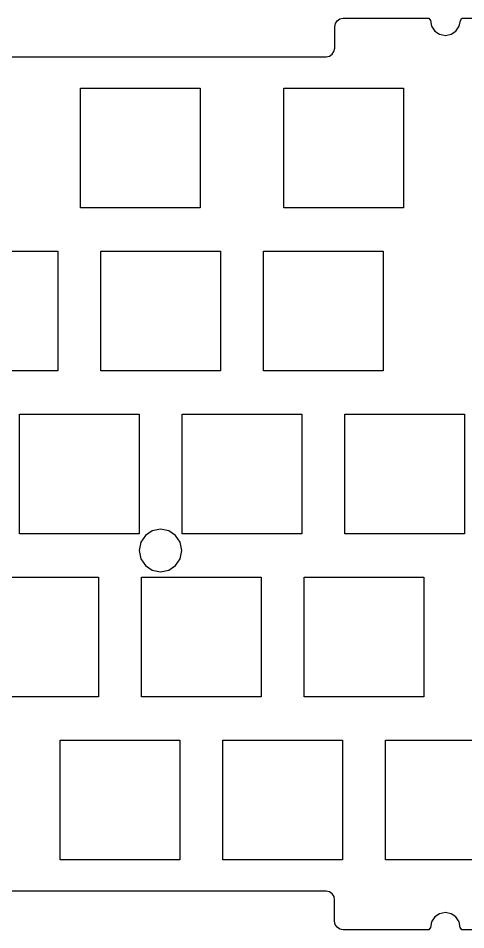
# Model space of a CAD drawing. Extents: x -1 to 339, y -1 to 106.
# Drawn here: x 193.1 to 245.5, y -0.7 to 105.9 of the extents above; entities that cross this region are included whole.
import ezdxf

# ---------------------------------------------------------------- set-up
doc = ezdxf.new("R2010")
doc.units = 0

msp = doc.modelspace()

# ---------------------------------------------------------------- linework, layer by layer
at = {"layer": 'Layer 1'}
for p, q in [((230.240038, 105.290855), (230.454038, 105.608845)), ((230.454038, 105.608845), (230.772038, 105.822855)), ((230.772038, 105.822855), (231.161038, 105.901855)), ((231.161038, 105.901855), (241.182238, 105.901865)), ((241.182238, 105.901865), (241.369818, 105.646385)), ((241.369818, 105.646385), (241.507308, 104.965205)), ((244.732308, 104.965215), (244.869818, 105.646385)), ((244.869818, 105.646385), (245.052608, 105.901855)), ((245.052608, 105.901855), (256.489108, 105.901855)), ((230.160038, 102.404855), (230.161038, 104.901855)), ((230.161038, 104.901855), (230.240038, 105.290855)), ((241.507308, 104.965205), (241.882308, 104.408955)), ((244.357208, 104.408965), (244.732308, 104.965215)), ((241.882308, 104.408955), (242.438598, 104.033925)), ((242.438598, 104.033925), (243.119818, 103.896385)), ((243.119818, 103.896385), (243.801008, 104.033915)), ((243.801008, 104.033915), (244.357208, 104.408965)), ((230.081038, 102.015855), (230.160038, 102.404855)), ((174.009038, 101.404845), (229.159038, 101.404855)), ((229.159038, 101.404855), (229.549038, 101.483855)), ((229.549038, 101.483855), (229.867028, 101.697855)), ((229.867028, 101.697855), (230.081038, 102.015855)), ((200.40699, 97.725997), (214.407, 97.726003)), ((200.407, 83.725997), (200.40699, 97.725997)), ((214.407, 97.726003), (214.407, 83.726)), ((224.21899, 97.726), (238.219, 97.726005)), ((224.21899, 83.726), (224.21899, 97.726)), ((238.219, 97.726005), (238.21899, 83.726005)), ((214.407, 83.726), (200.407, 83.725997)), ((238.21899, 83.726005), (224.21899, 83.726)), ((183.73799, 78.676007), (197.738, 78.67601)), ((197.738, 78.67601), (197.73799, 64.67601)), ((202.788, 78.676005), (216.788, 78.676018)), ((202.788, 64.676005), (202.788, 78.676005)), ((216.788, 78.676018), (216.788, 64.676)), ((221.838, 64.676003), (221.83801, 78.676003)), ((221.83801, 78.676003), (235.838, 78.676013)), ((235.838, 78.676013), (235.838, 64.676)), ((197.73799, 64.67601), (183.73799, 64.676007)), ((216.788, 64.676), (202.788, 64.676005)), ((235.838, 64.676), (221.838, 64.676003)), ((193.263, 59.626), (207.263, 59.626008)), ((193.263, 45.626), (193.263, 59.626)), ((207.263, 59.626008), (207.263, 45.626)), ((212.313, 59.626), (226.313, 59.626008)), ((212.313, 45.626), (212.313, 59.626)), ((226.313, 59.626008), (226.313, 45.626)), ((231.363, 59.626), (245.363, 59.626008)), ((231.363, 45.626), (231.363, 59.626)), ((245.363, 59.626008), (245.363, 45.626)), ((208.807, 45.986807), (208.013, 45.451007)), ((209.78, 46.183305), (208.807, 45.986807)), ((210.753, 45.986804), (209.78, 46.183305)), ((211.548, 45.451007), (210.753, 45.986804)), ((207.263, 45.626), (193.263, 45.626)), ((208.013, 45.451007), (207.477, 44.656405)), ((212.084, 44.656403), (211.548, 45.451007)), ((226.313, 45.626), (212.313, 45.626)), ((245.363, 45.626), (231.363, 45.626)), ((207.477, 44.656405), (207.28, 43.683307)), ((212.28, 43.683307), (212.084, 44.656403)), ((207.28, 43.683307), (207.477, 42.710104)), ((207.477, 42.710104), (208.013, 41.915507)), ((211.548, 41.915507), (212.084, 42.710106)), ((212.084, 42.710106), (212.28, 43.683307)), ((208.013, 41.915507), (208.807, 41.379705)), ((210.753, 41.379705), (211.548, 41.915507)), ((188.501, 40.575997), (202.501, 40.576)), ((202.501, 40.576), (202.501, 26.576)), ((207.551, 40.576), (221.551, 40.576003)), ((207.551, 26.576), (207.551, 40.576)), ((208.807, 41.379705), (209.78, 41.183307)), ((209.78, 41.183307), (210.753, 41.379705)), ((221.551, 40.576003), (221.551, 26.576)), ((226.601, 26.576), (226.601, 40.576)), ((226.601, 40.576), (240.601, 40.576)), ((240.601, 40.576), (240.601, 26.576)), ((202.501, 26.576), (188.501, 26.575997)), ((221.551, 26.576), (207.551, 26.576)), ((240.601, 26.576), (226.601, 26.576)), ((198.025988, 21.526), (212.025988, 21.526016)), ((198.025988, 7.526002), (198.025988, 21.526)), ((212.025988, 21.526016), (212.025988, 7.526)), ((217.075988, 21.526), (231.075988, 21.526015)), ((217.075988, 7.525998), (217.075988, 21.526)), ((231.075988, 21.526015), (231.075988, 7.526)), ((236.125988, 21.526), (250.125988, 21.526016)), ((236.125988, 7.526002), (236.125988, 21.526)), ((212.025988, 7.526), (198.025988, 7.526002)), ((231.075988, 7.526), (217.075988, 7.525998)), ((250.125988, 7.526), (236.125988, 7.526002)), ((229.160098, 3.855006), (174.010098, 3.855008)), ((229.542098, 3.778866), (229.160098, 3.855006)), ((229.867078, 3.562047), (229.542098, 3.778866)), ((230.083078, 3.237607), (229.867078, 3.562047)), ((230.159078, 2.855006), (230.083078, 3.237607)), ((230.156078, 0.343086), (230.159078, 2.855006)), ((242.434878, 1.21101), (241.878668, 0.835964)), ((243.116078, 1.348528), (242.434878, 1.21101)), ((243.797278, 1.21101), (243.116078, 1.348528)), ((244.353578, 0.835964), (243.797278, 1.21101)), ((230.232078, -0.039512), (230.156078, 0.343086)), ((241.503568, 0.279708), (241.366078, -0.401471)), ((241.878668, 0.835964), (241.503568, 0.279708)), ((244.728578, 0.279706), (244.353578, 0.835964)), ((244.866068, -0.401473), (244.728578, 0.279706)), ((230.448078, -0.36395), (230.232078, -0.039512)), ((230.772068, -0.580769), (230.448078, -0.36395)), ((231.155078, -0.656912), (230.772068, -0.580769)), ((241.183278, -0.656911), (231.155078, -0.656912)), ((241.366078, -0.401471), (241.183278, -0.656911)), ((245.050748, -0.656911), (244.866068, -0.401473)), ((256.477048, -0.656911), (245.050748, -0.656911))]:
    msp.add_line(p, q, dxfattribs=at)

doc.saveas('drawing.dxf')
